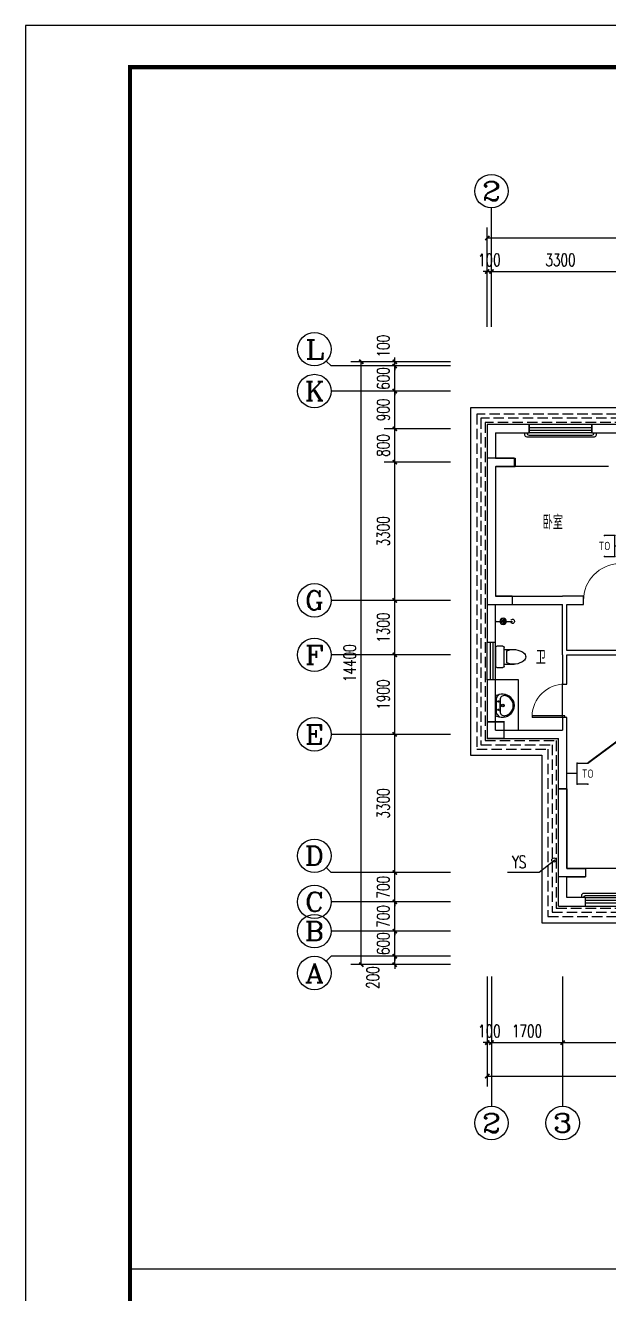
# Model space of a CAD drawing. Extents: x -993182 to -819982, y 169304 to 600104.
# Drawn here: x -904082 to -890149, y 262810 to 293104 of the extents above; entities that cross this region are included whole.
import ezdxf
from ezdxf.enums import TextEntityAlignment as Align

# ---------------------------------------------------------------- set-up
doc = ezdxf.new("R2010")
doc.units = 0
doc.header["$LTSCALE"] = 1000
doc.header["$MEASUREMENT"] = 0
doc.linetypes.add('DASH', pattern=[0.35, 0.25, -0.1])
for name, color, linetype in [('AXIS', 3, 'Continuous'), ('AXIS_TEXT', 7, 'Continuous'), ('DIM_LEAD', 3, 'Continuous'), ('EQUIP-通讯', 3, 'Continuous'), ('PUB_TEXT', 7, 'Continuous'), ('PUB_TITLE', 146, 'Continuous'), ('WALL', 4, 'Continuous'), ('WINDOW', 2, 'Continuous'), ('WIRE-网络', 6, 'TG_TD'), ('家具', 187, 'Continuous'), ('屋面', 139, 'Continuous'), ('栏杆', 169, 'Continuous'), ('表格', 157, 'Continuous'), ('面层', 215, 'Continuous')]:
    doc.layers.add(name, color=color, linetype=linetype)
doc.styles.add('_TCH_AXIS', font='COMPLEX', dxfattribs={"bigfont": 'GBCBIG'})
doc.styles.add('_TCH_DIM', font='SIMPLEX', dxfattribs={"bigfont": 'GBCBIG'})
doc.styles.add('_TCH_DIM_T3', font='SIMPLEX', dxfattribs={"width": 0.705882, "bigfont": 'GBCBIG'})
doc.styles.add('_TEL_ATTDEF', font='GBENOR', dxfattribs={"width": 0.8, "height": 3, "bigfont": 'GBCBIG'})
doc.styles.add('_TEL_DIM', font='ICED', dxfattribs={"width": 0.8, "height": 3.5, "bigfont": 'BZHZ'})
doc.styles.add('COMPLEX', font='COMPLEX')
doc.styles.get("Standard").update_dxf_attribs({"font": 'gbenor.shx', "bigfont": 'gbcbig.shx'})
doc.styles.add('TG_LINETYPE', font='ICED', dxfattribs={"width": 0.8, "height": 2, "bigfont": 'BZHZ'})
doc.linetypes.add('TG_TD', pattern='A,1,-0.45,["TD",TG_LINETYPE,S=0.1,R=0,X=-0.38,Y=-0.1],0', length=1.45)
doc.linetypes.add('TG_TD+TV', pattern='A,1,-0.9,["TD+TV",TG_LINETYPE,S=0.1,R=0,X=-0.82,Y=-0.1],0', length=1.9)
doc.dimstyles.new('_TCH_ARCH&&100', dxfattribs={"dimtxt": 297.5, "dimasz": 100, "dimexe": 250, "dimexo": 300, "dimgap": 126.25, "dimtad": 1, "dimdec": 0, "dimzin": 0, "dimdsep": 46, "dimtxsty": '_TCH_DIM_T3', "dimblk": 'ARCHTICK', "dimcen": 0.09, "dimclrt": 7, "dimazin": 2, "dimtfac": 1, "dimtdec": 0, "dimtix": 1, "dimtmove": 2, "dimatfit": 3, "dimfxl": 0, "dimtolj": 1, "dimtzin": 0, "dimarcsym": 0})

# ---------------------------------------------------------------- blocks, each defined once
blk = doc.blocks.new('A$C6A1B0631')
at = {"layer": '家具'}
for p, q in [((0, 527), (0, 667)), ((30, 697), (470, 697)), ((500, 667), (500, 527)), ((470, 497), (30, 497)), ((80, 497), (80, 267)), ((390, 437), (110, 437)), ((420, 497), (420, 267))]:
    blk.add_line(p, q, dxfattribs=at)
for centre, radius, start, end in [((30, 667), 30, 90, 180), ((470, 667), 30, 0, 90), ((30, 527), 30, 180, 270), ((477, 284), 398, 157.4505, 216.6381), ((23, 284), 398, 323.3619, 22.5495), ((470, 527), 30, 270, 0), ((250, 108), 110, 213.4509, 326.5491)]:
    blk.add_arc(centre, radius, start, end, dxfattribs=at)
blk = doc.blocks.new('M_E6')
for p, q in [((-240, 0), (-270, -79)), ((240, 0), (-240, 0)), ((-237, 0), (239, 0)), ((240, 0), (270, -79)), ((-213, -36), (-271, -91)), ((-179, -23), (181, -23)), ((141, -105), (-141, -105)), ((-141, -105), (141, -105)), ((217, -37), (274, -95))]:
    blk.add_line(p, q)
for centre, radius in [((-99, -65), 16.3), ((2, -172), 31.6), ((2, -172), 23), ((101, -65), 16.3)]:
    blk.add_circle(centre, radius)
for centre, radius, start, end in [((28, -152), 307, 166.1751, 244.7296), ((-141, -205), 100, 90, 190.5602), ((0, -179), 243, 190.5602, 349.4398), ((-179, -73), 50, 90, 133.181), ((-28, -152), 307, 297.0639, 13.8249), ((141, -205), 100, 349.4398, 90), ((181, -73), 50, 44.5607, 90), ((0, -201), 250, 245.8071, 296.4628), ((28, -152), 307, 266.589, 266.5936)]:
    blk.add_arc(centre, radius, start, end)
at = {"width": 0.8, "flags": 9}
for tag in ['XSIZE', 'YSIZE']:
    blk.add_attdef(tag, (0, 0), '', height=0.5, dxfattribs=at)
blk = doc.blocks.new('$lvtry$00000168')
at = {"color": 0}
blk.add_line((0, 0), (0, -395), dxfattribs=at)
blk.add_arc((0, -395), 50, 121.0332, 58.9668, dxfattribs=at)
for p in [(0, 0), (0, -223)]:
    blk.add_point(p, dxfattribs=at)
blk = doc.blocks.new('$lvtry$00000171')
for p, q in [((-74, 11), (-11, 74)), ((-70, -27), (27, 70)), ((-53, -53), (53, 53)), ((-27, -70), (70, 27)), ((11, -74), (74, -11))]:
    blk.add_line(p, q)
blk.add_circle((0, 0), 75)
blk.add_point((0, 0))
blk = doc.blocks.new('A$C6BE329BC')
at = {"layer": '家具', "rotation": 180}
blk.add_blockref('$lvtry$00000171', (75, 271), dxfattribs=at)
at = {"layer": '家具'}
blk.add_blockref('$lvtry$00000168', (75, 445), dxfattribs=at)
blk = doc.blocks.new('TRHH')
at = {"color": 6}
for centre in [(-249202, -461390), (-233616, -461390), (-252617, -471151), (-230201, -471151), (-244307, -473179), (-238511, -473179)]:
    blk.add_circle(centre, 50, dxfattribs=at)
blk = doc.blocks.new('q5')
at = {"color": 3, "const_width": 35}
for points in [[(-521392, -558044), (-521392, -554544)], [(-521392, -554544), (-520742, -554544)], [(-520742, -554544), (-520742, -554744)], [(-521192, -557844), (-521192, -554744)], [(-521192, -554744), (-520742, -554744)], [(-521192, -557844), (-520792, -557844)], [(-520792, -557844), (-520792, -558044)], [(-521392, -558044), (-520792, -558044)], [(-519692, -564544), (-519692, -562444)], [(-519692, -562444), (-519492, -562444)], [(-519492, -564344), (-519492, -562444)], [(-519492, -564344), (-519042, -564344)], [(-519042, -564344), (-519042, -564544)], [(-519692, -564544), (-519042, -564544)]]:
    blk.add_lwpolyline(points, dxfattribs=at)
blk.add_lwpolyline([(-520992, -561244), (-520992, -560844), (-521392, -560844), (-521392, -561244)], close=True, dxfattribs=at)
blk = doc.blocks.new('trh')
at = {"layer": 'DIM_LEAD'}
for p, q in [((-252592, -471153), (-252970, -471451)), ((-252970, -471451), (-253724, -471451))]:
    blk.add_line(p, q, dxfattribs=at)
at = {"layer": 'DIM_LEAD', "color": 7, "style": '_TCH_DIM', "width": 0.705882}
blk.add_text('YS', height=297.5, dxfattribs=at).set_placement((-253619, -471346))
blk = doc.blocks.new('$DorLib2D$00000001')
for p, q in [((0.45, 0.975), (0.5, 0.975)), ((0.45, 0), (0.45, 0.975)), ((0.5, 0), (0.5, 0.975)), ((0.5, 0), (0.45, 0))]:
    blk.add_line(p, q)
at = {"lineweight": 13}
blk.add_arc((0.475, 0), 0.975, 91.4693, 180, dxfattribs=at)
blk = doc.blocks.new('$WINLIB2D$00000001')
at = {"color": 0}
for points in [[(-0.5, 0.5), (-0.5, -0.5)], [(-0.5, 0.5), (0.5, 0.5)], [(0.5, -0.5), (0.5, 0.5)], [(0.5, 0.167), (-0.5, 0.167)], [(0.5, -0.167), (-0.5, -0.167)], [(-0.5, -0.5), (0.5, -0.5)]]:
    blk.add_lwpolyline(points, dxfattribs=at)
blk = doc.blocks.new('_AXISO')
blk.add_circle((0, 0), 0.5)
at = {"layer": 'AXIS_TEXT', "style": 'COMPLEX', "width": 1.041667}
blk.add_attdef('A', text='', height=0.56, dxfattribs=at).set_placement((-0.25, -0.28), (0.25, -0.28), align=Align.FIT)
blk = doc.blocks.new('_ArchTick')
at = {"color": 0, "linetype": 'ByBlock', "const_width": 0.4}
blk.add_lwpolyline([(-0.5, -0.5), (0.5, 0.5)], dxfattribs=at)
blk = doc.blocks.new('*D485')
at = {"layer": 'AXIS', "color": 0, "lineweight": -2}
for p, q in [((-255086, -459251), (-257468, -459251)), ((-257218, -473651), (-257218, -459251)), ((-255086, -473651), (-257468, -473651))]:
    blk.add_line(p, q, dxfattribs=at)
at = {"layer": 'Defpoints', "color": 0}
for p in [(-257218, -459251), (-254786, -459251), (-254786, -473651)]:
    blk.add_point(p, dxfattribs=at)
at = {"layer": 'AXIS', "color": 0, "lineweight": -2, "xscale": 100, "yscale": 100, "zscale": 100}
for p, rotation in [((-257218, -459251), 90), ((-257218, -473651), 270)]:
    blk.add_blockref('_ArchTick', p, dxfattribs=dict(at, rotation=rotation))
at = {"layer": 'AXIS', "color": 7, "insert": (-257493, -466451), "char_height": 297.5, "attachment_point": 5, "rotation": 90, "style": '_TCH_DIM_T3'}
blk.add_mtext('\\A1;14400', dxfattribs=at)
blk = doc.blocks.new('*D486')
at = {"layer": 'AXIS', "color": 0, "lineweight": -2}
for p, q in [((-255086, -473451), (-256668, -473451)), ((-256418, -473451), (-256418, -473351)), ((-256418, -473651), (-256418, -473451)), ((-255086, -473651), (-256668, -473651)), ((-256418, -473651), (-256418, -473751))]:
    blk.add_line(p, q, dxfattribs=at)
at = {"layer": 'Defpoints', "color": 0}
for p in [(-256418, -473451), (-254786, -473451), (-254786, -473651)]:
    blk.add_point(p, dxfattribs=at)
at = {"layer": 'AXIS', "color": 0, "lineweight": -2, "xscale": 100, "yscale": 100, "zscale": 100}
for p, rotation in [((-256418, -473451), 270), ((-256418, -473651), 90)]:
    blk.add_blockref('_ArchTick', p, dxfattribs=dict(at, rotation=rotation))
at = {"layer": 'AXIS', "color": 7, "insert": (-256941, -473960), "char_height": 297.5, "attachment_point": 5, "rotation": 90, "style": '_TCH_DIM_T3'}
blk.add_mtext('\\A1;200', dxfattribs=at)
blk = doc.blocks.new('*D487')
at = {"layer": 'AXIS', "color": 0, "lineweight": -2}
for p, q in [((-255086, -472851), (-256668, -472851)), ((-256418, -472851), (-256418, -472751)), ((-256418, -473451), (-256418, -472851)), ((-255086, -473451), (-256668, -473451)), ((-256418, -473451), (-256418, -473551))]:
    blk.add_line(p, q, dxfattribs=at)
at = {"layer": 'Defpoints', "color": 0}
for p in [(-256418, -472851), (-254786, -472851), (-254786, -473451)]:
    blk.add_point(p, dxfattribs=at)
at = {"layer": 'AXIS', "color": 0, "lineweight": -2, "xscale": 100, "yscale": 100, "zscale": 100}
for p, rotation in [((-256418, -472851), 270), ((-256418, -473451), 90)]:
    blk.add_blockref('_ArchTick', p, dxfattribs=dict(at, rotation=rotation))
at = {"layer": 'AXIS', "color": 7, "insert": (-256693, -473151), "char_height": 297.5, "attachment_point": 5, "rotation": 90, "style": '_TCH_DIM_T3'}
blk.add_mtext('\\A1;600', dxfattribs=at)
blk = doc.blocks.new('*D488')
at = {"layer": 'AXIS', "color": 0, "lineweight": -2}
for p, q in [((-255086, -472151), (-256668, -472151)), ((-256418, -472151), (-256418, -472051)), ((-256418, -472851), (-256418, -472151)), ((-255086, -472851), (-256668, -472851)), ((-256418, -472851), (-256418, -472951))]:
    blk.add_line(p, q, dxfattribs=at)
at = {"layer": 'Defpoints', "color": 0}
for p in [(-256418, -472151), (-254786, -472151), (-254786, -472851)]:
    blk.add_point(p, dxfattribs=at)
at = {"layer": 'AXIS', "color": 0, "lineweight": -2, "xscale": 100, "yscale": 100, "zscale": 100}
for p, rotation in [((-256418, -472151), 270), ((-256418, -472851), 90)]:
    blk.add_blockref('_ArchTick', p, dxfattribs=dict(at, rotation=rotation))
at = {"layer": 'AXIS', "color": 7, "insert": (-256693, -472501), "char_height": 297.5, "attachment_point": 5, "rotation": 90, "style": '_TCH_DIM_T3'}
blk.add_mtext('\\A1;700', dxfattribs=at)
blk = doc.blocks.new('*D489')
at = {"layer": 'AXIS', "color": 0, "lineweight": -2}
for p, q in [((-256418, -471451), (-256418, -471351)), ((-255086, -471451), (-256668, -471451)), ((-256418, -472151), (-256418, -471451)), ((-255086, -472151), (-256668, -472151)), ((-256418, -472151), (-256418, -472251))]:
    blk.add_line(p, q, dxfattribs=at)
at = {"layer": 'Defpoints', "color": 0}
for p in [(-256418, -471451), (-254786, -471451), (-254786, -472151)]:
    blk.add_point(p, dxfattribs=at)
at = {"layer": 'AXIS', "color": 0, "lineweight": -2, "xscale": 100, "yscale": 100, "zscale": 100}
for p, rotation in [((-256418, -471451), 270), ((-256418, -472151), 90)]:
    blk.add_blockref('_ArchTick', p, dxfattribs=dict(at, rotation=rotation))
at = {"layer": 'AXIS', "color": 7, "insert": (-256693, -471801), "char_height": 297.5, "attachment_point": 5, "rotation": 90, "style": '_TCH_DIM_T3'}
blk.add_mtext('\\A1;700', dxfattribs=at)
blk = doc.blocks.new('*D490')
at = {"layer": 'AXIS', "color": 0, "lineweight": -2}
for p, q in [((-255086, -468151), (-256668, -468151)), ((-256418, -471451), (-256418, -468151)), ((-255086, -471451), (-256668, -471451))]:
    blk.add_line(p, q, dxfattribs=at)
at = {"layer": 'Defpoints', "color": 0}
for p in [(-256418, -468151), (-254786, -468151), (-254786, -471451)]:
    blk.add_point(p, dxfattribs=at)
at = {"layer": 'AXIS', "color": 0, "lineweight": -2, "xscale": 100, "yscale": 100, "zscale": 100}
for p, rotation in [((-256418, -468151), 90), ((-256418, -471451), 270)]:
    blk.add_blockref('_ArchTick', p, dxfattribs=dict(at, rotation=rotation))
at = {"layer": 'AXIS', "color": 7, "insert": (-256693, -469801), "char_height": 297.5, "attachment_point": 5, "rotation": 90, "style": '_TCH_DIM_T3'}
blk.add_mtext('\\A1;3300', dxfattribs=at)
blk = doc.blocks.new('*D491')
at = {"layer": 'AXIS', "color": 0, "lineweight": -2}
for p, q in [((-255086, -466251), (-256668, -466251)), ((-256418, -468151), (-256418, -466251)), ((-255086, -468151), (-256668, -468151))]:
    blk.add_line(p, q, dxfattribs=at)
at = {"layer": 'Defpoints', "color": 0}
for p in [(-256418, -466251), (-254786, -466251), (-254786, -468151)]:
    blk.add_point(p, dxfattribs=at)
at = {"layer": 'AXIS', "color": 0, "lineweight": -2, "xscale": 100, "yscale": 100, "zscale": 100}
for p, rotation in [((-256418, -466251), 90), ((-256418, -468151), 270)]:
    blk.add_blockref('_ArchTick', p, dxfattribs=dict(at, rotation=rotation))
at = {"layer": 'AXIS', "color": 7, "insert": (-256693, -467201), "char_height": 297.5, "attachment_point": 5, "rotation": 90, "style": '_TCH_DIM_T3'}
blk.add_mtext('\\A1;1900', dxfattribs=at)
blk = doc.blocks.new('*D492')
at = {"layer": 'AXIS', "color": 0, "lineweight": -2}
for p, q in [((-255086, -464951), (-256668, -464951)), ((-256418, -466251), (-256418, -464951)), ((-255086, -466251), (-256668, -466251))]:
    blk.add_line(p, q, dxfattribs=at)
at = {"layer": 'Defpoints', "color": 0}
for p in [(-256418, -464951), (-254786, -464951), (-254786, -466251)]:
    blk.add_point(p, dxfattribs=at)
at = {"layer": 'AXIS', "color": 0, "lineweight": -2, "xscale": 100, "yscale": 100, "zscale": 100}
for p, rotation in [((-256418, -464951), 90), ((-256418, -466251), 270)]:
    blk.add_blockref('_ArchTick', p, dxfattribs=dict(at, rotation=rotation))
at = {"layer": 'AXIS', "color": 7, "insert": (-256693, -465601), "char_height": 297.5, "attachment_point": 5, "rotation": 90, "style": '_TCH_DIM_T3'}
blk.add_mtext('\\A1;1300', dxfattribs=at)
blk = doc.blocks.new('*D493')
at = {"layer": 'AXIS', "color": 0, "lineweight": -2}
for p, q in [((-255086, -461651), (-256668, -461651)), ((-256418, -464951), (-256418, -461651)), ((-255086, -464951), (-256668, -464951))]:
    blk.add_line(p, q, dxfattribs=at)
at = {"layer": 'Defpoints', "color": 0}
for p in [(-256418, -461651), (-254786, -461651), (-254786, -464951)]:
    blk.add_point(p, dxfattribs=at)
at = {"layer": 'AXIS', "color": 0, "lineweight": -2, "xscale": 100, "yscale": 100, "zscale": 100}
for p, rotation in [((-256418, -461651), 90), ((-256418, -464951), 270)]:
    blk.add_blockref('_ArchTick', p, dxfattribs=dict(at, rotation=rotation))
at = {"layer": 'AXIS', "color": 7, "insert": (-256693, -463301), "char_height": 297.5, "attachment_point": 5, "rotation": 90, "style": '_TCH_DIM_T3'}
blk.add_mtext('\\A1;3300', dxfattribs=at)
blk = doc.blocks.new('*D494')
at = {"layer": 'AXIS', "color": 0, "lineweight": -2}
for p, q in [((-255086, -460851), (-256668, -460851)), ((-256418, -461651), (-256418, -460851)), ((-255086, -461651), (-256668, -461651))]:
    blk.add_line(p, q, dxfattribs=at)
at = {"layer": 'Defpoints', "color": 0}
for p in [(-256418, -460851), (-254786, -460851), (-254786, -461651)]:
    blk.add_point(p, dxfattribs=at)
at = {"layer": 'AXIS', "color": 0, "lineweight": -2, "xscale": 100, "yscale": 100, "zscale": 100}
for p, rotation in [((-256418, -460851), 90), ((-256418, -461651), 270)]:
    blk.add_blockref('_ArchTick', p, dxfattribs=dict(at, rotation=rotation))
at = {"layer": 'AXIS', "color": 7, "insert": (-256693, -461251), "char_height": 297.5, "attachment_point": 5, "rotation": 90, "style": '_TCH_DIM_T3'}
blk.add_mtext('\\A1;800', dxfattribs=at)
blk = doc.blocks.new('*D495')
at = {"layer": 'AXIS', "color": 0, "lineweight": -2}
for p, q in [((-255086, -459951), (-256668, -459951)), ((-256418, -460851), (-256418, -459951)), ((-255086, -460851), (-256668, -460851))]:
    blk.add_line(p, q, dxfattribs=at)
at = {"layer": 'Defpoints', "color": 0}
for p in [(-256418, -459951), (-254786, -459951), (-254786, -460851)]:
    blk.add_point(p, dxfattribs=at)
at = {"layer": 'AXIS', "color": 0, "lineweight": -2, "xscale": 100, "yscale": 100, "zscale": 100}
for p, rotation in [((-256418, -459951), 90), ((-256418, -460851), 270)]:
    blk.add_blockref('_ArchTick', p, dxfattribs=dict(at, rotation=rotation))
at = {"layer": 'AXIS', "color": 7, "insert": (-256693, -460401), "char_height": 297.5, "attachment_point": 5, "rotation": 90, "style": '_TCH_DIM_T3'}
blk.add_mtext('\\A1;900', dxfattribs=at)
blk = doc.blocks.new('*D496')
at = {"layer": 'AXIS', "color": 0, "lineweight": -2}
for p, q in [((-256418, -459351), (-256418, -459251)), ((-255086, -459351), (-256668, -459351)), ((-256418, -459951), (-256418, -459351)), ((-255086, -459951), (-256668, -459951)), ((-256418, -459951), (-256418, -460051))]:
    blk.add_line(p, q, dxfattribs=at)
at = {"layer": 'Defpoints', "color": 0}
for p in [(-256418, -459351), (-254786, -459351), (-254786, -459951)]:
    blk.add_point(p, dxfattribs=at)
at = {"layer": 'AXIS', "color": 0, "lineweight": -2, "xscale": 100, "yscale": 100, "zscale": 100}
for p, rotation in [((-256418, -459351), 270), ((-256418, -459951), 90)]:
    blk.add_blockref('_ArchTick', p, dxfattribs=dict(at, rotation=rotation))
at = {"layer": 'AXIS', "color": 7, "insert": (-256693, -459651), "char_height": 297.5, "attachment_point": 5, "rotation": 90, "style": '_TCH_DIM_T3'}
blk.add_mtext('\\A1;600', dxfattribs=at)
blk = doc.blocks.new('*D497')
at = {"layer": 'AXIS', "color": 0, "lineweight": -2}
for p, q in [((-255086, -459251), (-256668, -459251)), ((-256418, -459251), (-256418, -459151)), ((-256418, -459351), (-256418, -459251)), ((-255086, -459351), (-256668, -459351)), ((-256418, -459351), (-256418, -459451))]:
    blk.add_line(p, q, dxfattribs=at)
at = {"layer": 'Defpoints', "color": 0}
for p in [(-256418, -459251), (-254786, -459251), (-254786, -459351)]:
    blk.add_point(p, dxfattribs=at)
at = {"layer": 'AXIS', "color": 0, "lineweight": -2, "xscale": 100, "yscale": 100, "zscale": 100}
for p, rotation in [((-256418, -459251), 270), ((-256418, -459351), 90)]:
    blk.add_blockref('_ArchTick', p, dxfattribs=dict(at, rotation=rotation))
at = {"layer": 'AXIS', "color": 7, "insert": (-256693, -458878), "char_height": 297.5, "attachment_point": 5, "rotation": 90, "style": '_TCH_DIM_T3'}
blk.add_mtext('\\A1;100', dxfattribs=at)
blk = doc.blocks.new('*D498')
at = {"layer": 'AXIS', "color": 0, "lineweight": -2}
for p, q in [((-254209, -458420), (-254209, -456044)), ((-198509, -458420), (-198509, -456044)), ((-254209, -456294), (-198509, -456294))]:
    blk.add_line(p, q, dxfattribs=at)
at = {"layer": 'Defpoints', "color": 0}
for p in [(-198509, -456294), (-254209, -458720), (-198509, -458720)]:
    blk.add_point(p, dxfattribs=at)
at = {"layer": 'AXIS', "color": 0, "lineweight": -2, "xscale": 100, "yscale": 100, "zscale": 100, "rotation": 180}
blk.add_blockref('_ArchTick', (-254209, -456294), dxfattribs=at)
at = {"layer": 'AXIS', "color": 0, "lineweight": -2, "xscale": 100, "yscale": 100, "zscale": 100}
blk.add_blockref('_ArchTick', (-198509, -456294), dxfattribs=at)
at = {"layer": 'AXIS', "color": 7, "insert": (-226359, -456019), "char_height": 297.5, "attachment_point": 5, "style": '_TCH_DIM_T3'}
blk.add_mtext('\\A1;55700', dxfattribs=at)
blk = doc.blocks.new('*D499')
at = {"layer": 'AXIS', "color": 0, "lineweight": -2}
for p, q in [((-254209, -457094), (-254309, -457094)), ((-254209, -458420), (-254209, -456844)), ((-254209, -457094), (-254109, -457094)), ((-254109, -458420), (-254109, -456844)), ((-254109, -457094), (-254009, -457094))]:
    blk.add_line(p, q, dxfattribs=at)
at = {"layer": 'Defpoints', "color": 0}
for p in [(-254109, -457094), (-254209, -458720), (-254109, -458720)]:
    blk.add_point(p, dxfattribs=at)
at = {"layer": 'AXIS', "color": 0, "lineweight": -2, "xscale": 100, "yscale": 100, "zscale": 100}
blk.add_blockref('_ArchTick', (-254209, -457094), dxfattribs=at)
at = {"layer": 'AXIS', "color": 0, "lineweight": -2, "xscale": 100, "yscale": 100, "zscale": 100, "rotation": 180}
blk.add_blockref('_ArchTick', (-254109, -457094), dxfattribs=at)
at = {"layer": 'AXIS', "color": 7, "insert": (-254159, -456819), "char_height": 297.5, "attachment_point": 5, "style": '_TCH_DIM_T3'}
blk.add_mtext('\\A1;100', dxfattribs=at)
blk = doc.blocks.new('*D500')
at = {"layer": 'AXIS', "color": 0, "lineweight": -2}
for p, q in [((-254109, -458420), (-254109, -456844)), ((-254109, -457094), (-250809, -457094)), ((-250809, -458420), (-250809, -456844))]:
    blk.add_line(p, q, dxfattribs=at)
at = {"layer": 'Defpoints', "color": 0}
for p in [(-250809, -457094), (-254109, -458720), (-250809, -458720)]:
    blk.add_point(p, dxfattribs=at)
at = {"layer": 'AXIS', "color": 0, "lineweight": -2, "xscale": 100, "yscale": 100, "zscale": 100, "rotation": 180}
blk.add_blockref('_ArchTick', (-254109, -457094), dxfattribs=at)
at = {"layer": 'AXIS', "color": 0, "lineweight": -2, "xscale": 100, "yscale": 100, "zscale": 100}
blk.add_blockref('_ArchTick', (-250809, -457094), dxfattribs=at)
at = {"layer": 'AXIS', "color": 7, "insert": (-252459, -456819), "char_height": 297.5, "attachment_point": 5, "style": '_TCH_DIM_T3'}
blk.add_mtext('\\A1;3300', dxfattribs=at)
blk = doc.blocks.new('*D522')
at = {"layer": 'AXIS', "color": 0, "lineweight": -2}
for p, q in [((-254209, -473937), (-254209, -476563)), ((-198509, -473937), (-198509, -476563)), ((-254209, -476313), (-198509, -476313))]:
    blk.add_line(p, q, dxfattribs=at)
at = {"layer": 'Defpoints', "color": 0}
for p in [(-254209, -473637), (-198509, -473637), (-198509, -476313)]:
    blk.add_point(p, dxfattribs=at)
at = {"layer": 'AXIS', "color": 0, "lineweight": -2, "xscale": 100, "yscale": 100, "zscale": 100, "rotation": 180}
blk.add_blockref('_ArchTick', (-254209, -476313), dxfattribs=at)
at = {"layer": 'AXIS', "color": 0, "lineweight": -2, "xscale": 100, "yscale": 100, "zscale": 100}
blk.add_blockref('_ArchTick', (-198509, -476313), dxfattribs=at)
at = {"layer": 'AXIS', "color": 7, "insert": (-226359, -476038), "char_height": 297.5, "attachment_point": 5, "style": '_TCH_DIM_T3'}
blk.add_mtext('\\A1;55700', dxfattribs=at)
blk = doc.blocks.new('*D523')
at = {"layer": 'AXIS', "color": 0, "lineweight": -2}
for p, q in [((-254209, -473937), (-254209, -475763)), ((-254109, -473937), (-254109, -475763)), ((-254209, -475513), (-254309, -475513)), ((-254209, -475513), (-254109, -475513)), ((-254109, -475513), (-254009, -475513))]:
    blk.add_line(p, q, dxfattribs=at)
at = {"layer": 'Defpoints', "color": 0}
for p in [(-254209, -473637), (-254109, -473637), (-254109, -475513)]:
    blk.add_point(p, dxfattribs=at)
at = {"layer": 'AXIS', "color": 0, "lineweight": -2, "xscale": 100, "yscale": 100, "zscale": 100}
blk.add_blockref('_ArchTick', (-254209, -475513), dxfattribs=at)
at = {"layer": 'AXIS', "color": 0, "lineweight": -2, "xscale": 100, "yscale": 100, "zscale": 100, "rotation": 180}
blk.add_blockref('_ArchTick', (-254109, -475513), dxfattribs=at)
at = {"layer": 'AXIS', "color": 7, "insert": (-254159, -475238), "char_height": 297.5, "attachment_point": 5, "style": '_TCH_DIM_T3'}
blk.add_mtext('\\A1;100', dxfattribs=at)
blk = doc.blocks.new('*D524')
at = {"layer": 'AXIS', "color": 0, "lineweight": -2}
for p, q in [((-254109, -473937), (-254109, -475763)), ((-252409, -473937), (-252409, -475763)), ((-254109, -475513), (-252409, -475513))]:
    blk.add_line(p, q, dxfattribs=at)
at = {"layer": 'Defpoints', "color": 0}
for p in [(-254109, -473637), (-252409, -473637), (-252409, -475513)]:
    blk.add_point(p, dxfattribs=at)
at = {"layer": 'AXIS', "color": 0, "lineweight": -2, "xscale": 100, "yscale": 100, "zscale": 100, "rotation": 180}
blk.add_blockref('_ArchTick', (-254109, -475513), dxfattribs=at)
at = {"layer": 'AXIS', "color": 0, "lineweight": -2, "xscale": 100, "yscale": 100, "zscale": 100}
blk.add_blockref('_ArchTick', (-252409, -475513), dxfattribs=at)
at = {"layer": 'AXIS', "color": 7, "insert": (-253259, -475238), "char_height": 297.5, "attachment_point": 5, "style": '_TCH_DIM_T3'}
blk.add_mtext('\\A1;1700', dxfattribs=at)
blk = doc.blocks.new('*D525')
at = {"layer": 'AXIS', "color": 0, "lineweight": -2}
for p, q in [((-252409, -473937), (-252409, -475763)), ((-249009, -473937), (-249009, -475763)), ((-252409, -475513), (-249009, -475513))]:
    blk.add_line(p, q, dxfattribs=at)
at = {"layer": 'Defpoints', "color": 0}
for p in [(-252409, -473637), (-249009, -473637), (-249009, -475513)]:
    blk.add_point(p, dxfattribs=at)
at = {"layer": 'AXIS', "color": 0, "lineweight": -2, "xscale": 100, "yscale": 100, "zscale": 100, "rotation": 180}
blk.add_blockref('_ArchTick', (-252409, -475513), dxfattribs=at)
at = {"layer": 'AXIS', "color": 0, "lineweight": -2, "xscale": 100, "yscale": 100, "zscale": 100}
blk.add_blockref('_ArchTick', (-249009, -475513), dxfattribs=at)
at = {"layer": 'AXIS', "color": 7, "insert": (-250709, -475238), "char_height": 297.5, "attachment_point": 5, "style": '_TCH_DIM_T3'}
blk.add_mtext('\\A1;3400', dxfattribs=at)
blk = doc.blocks.new('$equip$00001847')
for p, q in [((-0.5, 0.499), (-0.5, 0.999)), ((0.5, 0.999), (0.5, 0.499)), ((0.5, 0.499), (-0.5, 0.499)), ((0, 0.5), (0, 0))]:
    blk.add_line(p, q)
for p in [(-0.5, 0.999), (0.5, 0.999), (-0.5, 0.499), (0, 0), (0.5, 0.499)]:
    blk.add_point(p)
at = {"color": 7, "style": '_TEL_DIM'}
blk.add_attdef('$TEXT$', text='', height=0.4, dxfattribs=at).set_placement((0, 0.999), align=Align.MIDDLE_CENTER)
at = {"color": 7, "style": '_TEL_DIM', "flags": 1}
blk.add_attdef('A', text='', height=0.00002, dxfattribs=at).set_placement((0, 0), align=Align.MIDDLE_CENTER)
blk = doc.blocks.new('5#、7#楼参照')
at = {"layer": 'AXIS'}
for p, q in [((-254108.8, -457774.7), (-254108.8, -455574.4)), ((-258055.6, -459233.7), (-257938.4, -459350.9)), ((-255432.8, -459350.9), (-257938.4, -459350.9)), ((-255432.8, -459950.9), (-257938.4, -459950.9)), ((-255432.8, -464950.9), (-257938.4, -464950.9)), ((-255432.8, -466250.9), (-257938.4, -466250.9)), ((-255432.8, -468150.9), (-257938.4, -468150.9)), ((-258055.6, -471333.7), (-257938.4, -471450.9)), ((-255432.8, -471450.9), (-257938.4, -471450.9)), ((-255432.8, -472150.9), (-257938.4, -472150.9)), ((-255432.8, -472850.9), (-257938.4, -472850.9)), ((-258055.6, -473568), (-257938.4, -473450.9)), ((-255432.8, -473450.9), (-257938.4, -473450.9)), ((-254108.8, -475591.3), (-254108.8, -477033.5)), ((-252408.8, -475591.3), (-252408.8, -477033.5))]:
    blk.add_line(p, q, dxfattribs=at)
at = {"layer": 'PUB_TITLE'}
blk.add_lwpolyline([(-265242.7, -510615.5), (-181142.7, -510615.5), (-181142.7, -451215.5), (-265242.7, -451215.5)], close=True, dxfattribs=at)
at = {"layer": 'PUB_TITLE', "const_width": 100}
blk.add_lwpolyline([(-262742.7, -509615.5), (-182142.7, -509615.5), (-182142.7, -452215.5), (-262742.7, -452215.5)], close=True, dxfattribs=at)
at = {"layer": 'WALL'}
for p, q in [((-253208.8, -460750.9), (-254208.8, -460750.9)), ((-254208.8, -460750.9), (-254208.8, -461650.9)), ((-253208.8, -460950.9), (-253208.8, -460750.9)), ((-250708.8, -460750.9), (-251708.8, -460750.9)), ((-251708.8, -460750.9), (-251708.8, -460950.9)), ((-254008.8, -460950.9), (-253208.8, -460950.9)), ((-254008.8, -460950.9), (-254008.8, -461550.9)), ((-251708.8, -460950.9), (-250908.8, -460950.9)), ((-254208.8, -461650.9), (-254208.8, -464950.9)), ((-254008.8, -461550.9), (-253539.8, -461550.9)), ((-253539.8, -461550.9), (-253539.8, -461750.9)), ((-254008.8, -461750.9), (-253539.8, -461750.9)), ((-254008.8, -461750.9), (-254008.8, -464850.9)), ((-254208.8, -464950.9), (-254208.8, -465950.9)), ((-254008.8, -464850.9), (-252408.8, -464850.9)), ((-251908.8, -464850.9), (-252408.8, -464850.9)), ((-251908.8, -465050.9), (-251908.8, -464850.9)), ((-254008.8, -465950.9), (-254008.8, -465050.9)), ((-254008.8, -465050.9), (-252408.8, -465050.9)), ((-252408.8, -466250.9), (-252408.8, -465050.9)), ((-252308.8, -466150.9), (-252308.8, -465050.9)), ((-252308.8, -465050.9), (-251908.8, -465050.9)), ((-254208.8, -465950.9), (-254008.8, -465950.9)), ((-250108.8, -466150.9), (-252308.8, -466150.9)), ((-252408.8, -466250.9), (-252408.8, -466950.9)), ((-252308.8, -466250.9), (-250108.8, -466250.9)), ((-252308.8, -466950.9), (-252308.8, -466250.9)), ((-254008.8, -466850.9), (-254208.8, -466850.9)), ((-254208.8, -466850.9), (-254208.8, -468250.9)), ((-254008.8, -468050.9), (-254008.8, -466850.9)), ((-252408.8, -466950.9), (-252308.8, -466950.9)), ((-252308.8, -467750.9), (-252408.8, -467750.9)), ((-252408.8, -467750.9), (-252408.8, -468050.9)), ((-252308.8, -468150.9), (-252308.8, -467750.9)), ((-254208.8, -468250.9), (-252508.8, -468250.9)), ((-254008.8, -468050.9), (-252408.8, -468050.9)), ((-252508.8, -471450.9), (-252508.8, -468250.9)), ((-252308.8, -471350.9), (-252308.8, -468150.9)), ((-252308.8, -471350.9), (-251858.8, -471350.9)), ((-251858.8, -471350.9), (-251858.8, -471550.9)), ((-252508.8, -472250.9), (-252508.8, -471450.9)), ((-252308.8, -472050.9), (-252308.8, -471550.9)), ((-252308.8, -471550.9), (-251858.8, -471550.9)), ((-252508.8, -472250.9), (-251858.8, -472250.9)), ((-251858.8, -472050.9), (-252308.8, -472050.9)), ((-251858.8, -472250.9), (-251858.8, -472050.9))]:
    blk.add_line(p, q, dxfattribs=at)
at = {"layer": 'WINDOW'}
for p, q in [((-251309.8, -461750.9), (-253539.8, -461750.9)), ((-252408.8, -467750.9, 0), (-252408.8, -466950.9, 0)), ((-249758.8, -471350.9), (-251858.8, -471350.9))]:
    blk.add_line(p, q, dxfattribs=at)
at = {"layer": '家具'}
blk.add_lwpolyline([(-254008.8, -468050.9), (-253458.8, -468050.9), (-253458.8, -467150.9), (-253458.8, -466850.9), (-254008.8, -466850.9)], dxfattribs=at)
at = {"layer": '屋面', "color": 190}
blk.add_lwpolyline([(-239558.8, -460650.9), (-243258.8, -460650.9), (-243258.8, -458750.9), (-249508.8, -458750.9), (-249508.8, -460350.9), (-254608.8, -460350.9), (-254608.8, -468650.9), (-252908.8, -468650.9), (-252908.8, -472650.9), (-250158.8, -472650.9), (-250158.8, -474050.9), (-243308.8, -474050.9), (-243308.8, -471950.9), (-239508.8, -471950.9), (-239508.8, -474050.9), (-232658.8, -474050.9), (-232658.8, -472650.9), (-229908.8, -472650.9), (-229908.8, -468650.9), (-228208.8, -468650.9), (-228208.8, -460350.9), (-233308.8, -460350.9), (-233308.8, -458750.9), (-239558.8, -458750.9)], close=True, dxfattribs=at)
at = {"layer": '屋面', "color": 190, "linetype": 'DASH'}
for points in [[(-239408.8, -460800.9), (-243408.8, -460800.9), (-243408.8, -458900.9), (-249358.8, -458900.9), (-249358.8, -460500.9), (-254458.8, -460500.9), (-254458.8, -468500.9), (-252758.8, -468500.9), (-252758.8, -472500.9), (-250008.8, -472500.9), (-250008.8, -473900.9), (-243458.8, -473900.9), (-243458.8, -471800.9), (-239358.8, -471800.9), (-239358.8, -473900.9), (-232808.8, -473900.9), (-232808.8, -472500.9), (-230058.8, -472500.9), (-230058.8, -468500.9), (-228358.8, -468500.9), (-228358.8, -460500.9), (-233458.8, -460500.9), (-233458.8, -458900.9), (-239408.8, -458900.9)], [(-239308.8, -460900.9), (-243508.8, -460900.9), (-243508.8, -459000.9), (-249258.8, -459000.9), (-249258.8, -460600.9), (-254358.8, -460600.9), (-254358.8, -468400.9), (-252658.8, -468400.9), (-252658.8, -472400.9), (-249908.8, -472400.9), (-249908.8, -473800.9), (-243558.8, -473800.9), (-243558.8, -471700.9), (-239258.8, -471700.9), (-239258.8, -473800.9), (-232908.8, -473800.9), (-232908.8, -472400.9), (-230158.8, -472400.9), (-230158.8, -468400.9), (-228458.8, -468400.9), (-228458.8, -460600.9), (-233558.8, -460600.9), (-233558.8, -459000.9), (-239308.8, -459000.9)], [(-239208.8, -461000.9), (-243608.8, -461000.9), (-243608.8, -459100.9), (-249158.8, -459100.9), (-249158.8, -460700.9), (-254258.8, -460700.9), (-254258.8, -468300.9), (-252558.8, -468300.9), (-252558.8, -472300.9), (-249808.8, -472300.9), (-249808.8, -473700.9), (-243658.8, -473700.9), (-243658.8, -471600.9), (-239158.8, -471600.9), (-239158.8, -473700.9), (-233008.8, -473700.9), (-233008.8, -472300.9), (-230258.8, -472300.9), (-230258.8, -468300.9), (-228558.8, -468300.9), (-228558.8, -460700.9), (-233658.8, -460700.9), (-233658.8, -459100.9), (-239208.8, -459100.9)]]:
    blk.add_lwpolyline(points, close=True, dxfattribs=at)
at = {"layer": '栏杆'}
for points in [[(-251608.8, -460950.9), (-251608.8, -461000.9, -0.4142136), (-251658.8, -461050.9), (-253258.8, -461050.9, -0.4142136), (-253308.8, -461000.9), (-253308.8, -460950.9)], [(-253258.8, -460950.9), (-253258.8, -460950.9, 0.4142136), (-253208.8, -461000.9), (-251708.8, -461000.9, 0.4142136), (-251658.8, -460950.9), (-251658.8, -460950.9)], [(-249658.8, -472050.9), (-249658.8, -472000.9, 0.4142136), (-249708.8, -471950.9), (-251908.8, -471950.9, 0.4142136), (-251958.8, -472000.9), (-251958.8, -472050.9)], [(-251908.8, -472050.9), (-251908.8, -472050.9, -0.4142136), (-251858.8, -472000.9), (-249758.8, -472000.9, -0.4142136), (-249708.8, -472050.9), (-249708.8, -472050.9)]]:
    blk.add_lwpolyline(points, format="xyb", dxfattribs=at)
at = {"layer": '表格'}
blk.add_lwpolyline([(-262742.7, -480915.5), (-189142.7, -480915.5)], dxfattribs=at)
at = {"color": 6}
blk.add_blockref('TRHH', (0, 0), dxfattribs=at)
at = {"xscale": -1, "rotation": 90}
blk.add_blockref('A$C6BE329BC', (-253556.5, -465375.9), dxfattribs=at)
at = {"layer": 'AXIS'}
ref = blk.add_blockref('_AXISO', (-254108.8, -455174.4), dxfattribs=dict(at, xscale=800, yscale=800, zscale=800))
ref.add_attrib('A', '2', dxfattribs={"layer": 'AXIS_TEXT', "height": 452.5, "style": '_TCH_AXIS', "width": 1.5}).set_placement((-254335.1, -455400.7), (-253882.5, -455400.7), align=Align.FIT)
ref = blk.add_blockref('_AXISO', (-258338.4, -458950.9), dxfattribs=dict(at, xscale=800, yscale=800, zscale=800))
ref.add_attrib('A', 'L', dxfattribs={"layer": 'AXIS_TEXT', "height": 452.5, "style": '_TCH_AXIS', "width": 1.4}).set_placement((-258564.7, -459177.1), (-258112.2, -459177.1), align=Align.FIT)
ref = blk.add_blockref('_AXISO', (-258338.4, -459950.9), dxfattribs=dict(at, xscale=800, yscale=800, zscale=800))
ref.add_attrib('A', 'K', dxfattribs={"layer": 'AXIS_TEXT', "height": 452.5, "style": '_TCH_AXIS', "width": 1.105263}).set_placement((-258564.7, -460177.1), (-258112.2, -460177.1), align=Align.FIT)
ref = blk.add_blockref('_AXISO', (-258338.4, -464950.9), dxfattribs=dict(at, xscale=800, yscale=800, zscale=800))
ref.add_attrib('A', 'G', dxfattribs={"layer": 'AXIS_TEXT', "height": 452.5, "style": '_TCH_AXIS', "width": 1.166667}).set_placement((-258564.7, -465177.1), (-258112.2, -465177.1), align=Align.FIT)
ref = blk.add_blockref('_AXISO', (-258338.4, -466250.9), dxfattribs=dict(at, xscale=800, yscale=800, zscale=800))
ref.add_attrib('A', 'F', dxfattribs={"layer": 'AXIS_TEXT', "height": 452.5, "style": '_TCH_AXIS', "width": 1.3125}).set_placement((-258564.7, -466477.1), (-258112.2, -466477.1), align=Align.FIT)
ref = blk.add_blockref('_AXISO', (-258338.4, -468150.9), dxfattribs=dict(at, xscale=800, yscale=800, zscale=800))
ref.add_attrib('A', 'E', dxfattribs={"layer": 'AXIS_TEXT', "height": 452.5, "style": '_TCH_AXIS', "width": 1.3125}).set_placement((-258564.7, -468377.1), (-258112.2, -468377.1), align=Align.FIT)
ref = blk.add_blockref('_AXISO', (-258338.4, -471050.9), dxfattribs=dict(at, xscale=800, yscale=800, zscale=800))
ref.add_attrib('A', 'D', dxfattribs={"layer": 'AXIS_TEXT', "height": 452.5, "style": '_TCH_AXIS', "width": 1.235294}).set_placement((-258564.7, -471277.1), (-258112.2, -471277.1), align=Align.FIT)
ref = blk.add_blockref('_AXISO', (-258338.4, -472150.9), dxfattribs=dict(at, xscale=800, yscale=800, zscale=800))
ref.add_attrib('A', 'C', dxfattribs={"layer": 'AXIS_TEXT', "height": 452.5, "style": '_TCH_AXIS', "width": 1.4}).set_placement((-258564.7, -472377.1), (-258112.2, -472377.1), align=Align.FIT)
ref = blk.add_blockref('_AXISO', (-258338.4, -472850.9), dxfattribs=dict(at, xscale=800, yscale=800, zscale=800))
ref.add_attrib('A', 'B', dxfattribs={"layer": 'AXIS_TEXT', "height": 452.5, "style": '_TCH_AXIS', "width": 1.235294}).set_placement((-258564.7, -473077.1), (-258112.2, -473077.1), align=Align.FIT)
ref = blk.add_blockref('_AXISO', (-258338.4, -473850.9), dxfattribs=dict(at, xscale=800, yscale=800, zscale=800))
ref.add_attrib('A', 'A', dxfattribs={"layer": 'AXIS_TEXT', "height": 452.5, "style": '_TCH_AXIS', "width": 1.166667}).set_placement((-258564.7, -474077.1), (-258112.2, -474077.1), align=Align.FIT)
ref = blk.add_blockref('_AXISO', (-254108.8, -477433.5), dxfattribs=dict(at, xscale=800, yscale=800, zscale=800))
ref.add_attrib('A', '2', dxfattribs={"layer": 'AXIS_TEXT', "height": 452.5, "style": '_TCH_AXIS', "width": 1.5}).set_placement((-254335.1, -477659.8), (-253882.5, -477659.8), align=Align.FIT)
ref = blk.add_blockref('_AXISO', (-252408.8, -477433.5), dxfattribs=dict(at, xscale=800, yscale=800, zscale=800))
ref.add_attrib('A', '3', dxfattribs={"layer": 'AXIS_TEXT', "height": 452.5, "style": '_TCH_AXIS', "width": 1.5}).set_placement((-252635.1, -477659.8), (-252182.5, -477659.8), align=Align.FIT)
at = {"layer": 'WINDOW'}
for name, p, xscale, yscale, zscale, rotation in [('$WINLIB2D$00000001', (-252458.8, -460850.9), 1500, 200, 1500, 180), ('$DorLib2D$00000001', (-251458.8, -464950.9), 900, 900, 900, 359.9999999977655), ('$WINLIB2D$00000001', (-254108.8, -466400.9), -900, 200, -900, 270), ('$DorLib2D$00000001', (-252358.8, -467350.9), -800, 800, -800, 90), ('$WINLIB2D$00000001', (-250808.8, -472150.9), 2100, -200, 2100, 359.9999999999843)]:
    blk.add_blockref(name, p, dxfattribs=dict(at, xscale=xscale, yscale=yscale, zscale=zscale, rotation=rotation))
at = {"layer": '家具', "xscale": -1.03000020980835, "yscale": 1.03000020980835, "zscale": 1.029999999998836, "rotation": 90}
blk.add_blockref('A$C6A1B0631', (-253290.7, -466041.4), dxfattribs=at)
at = {"layer": '家具', "rotation": 90}
blk.add_blockref('M_E6', (-254008.8, -467465), dxfattribs=at)
at = {"layer": '面层'}
for name, p in [('trh', (0, 0)), ('q5', (267183.2, 92993.2))]:
    blk.add_blockref(name, p, dxfattribs=at)
at = {"layer": 'AXIS'}
for p1, p2, distance, picture, middle in [((-254208.8, -458720), (-198508.8, -458720), 2425.6, '*D498', (-226358.8, -456019.4)), ((-254208.8, -458720), (-254108.8, -458720), 1625.6, '*D499', (-254158.8, -456819.4)), ((-254108.8, -458720), (-250808.8, -458720), 1625.6, '*D500', (-252458.8, -456819.4)), ((-254785.5, -473650.9), (-254785.5, -459250.9), 2432.9, '*D485', (-257493.4, -466450.9)), ((-254785.5, -459950.9), (-254785.5, -459350.9), 1632.9, '*D496', (-256693.4, -459650.9)), ((-254785.5, -460850.9), (-254785.5, -459950.9), 1632.9, '*D495', (-256693.4, -460400.9)), ((-254785.5, -461650.9), (-254785.5, -460850.9), 1632.9, '*D494', (-256693.4, -461250.9)), ((-254785.5, -464950.9), (-254785.5, -461650.9), 1632.9, '*D493', (-256693.4, -463300.9)), ((-254785.5, -466250.9), (-254785.5, -464950.9), 1632.9, '*D492', (-256693.4, -465600.9)), ((-254785.5, -468150.9), (-254785.5, -466250.9), 1632.9, '*D491', (-256693.4, -467200.9)), ((-254785.5, -471450.9), (-254785.5, -468150.9), 1632.9, '*D490', (-256693.4, -469800.9)), ((-254785.5, -472150.9), (-254785.5, -471450.9), 1632.9, '*D489', (-256693.4, -471800.9)), ((-254785.5, -472850.9), (-254785.5, -472150.9), 1632.9, '*D488', (-256693.4, -472500.9)), ((-254785.5, -473450.9), (-254785.5, -472850.9), 1632.9, '*D487', (-256693.4, -473150.9)), ((-254208.8, -473636.5), (-254108.8, -473636.5), -1877, '*D523', (-254158.8, -475238.5)), ((-254208.8, -473636.5), (-198508.8, -473636.5), -2677, '*D522', (-226358.8, -476038.5)), ((-254108.8, -473636.5), (-252408.8, -473636.5), -1877, '*D524', (-253258.8, -475238.5)), ((-252408.8, -473636.5), (-249008.8, -473636.5), -1877, '*D525', (-250708.8, -475238.5))]:
    dim = blk.add_aligned_dim(p1=p1, p2=p2, distance=distance, dimstyle='_TCH_ARCH&&100', dxfattribs=at)
    dim.commit()
    dim.dimension.update_dxf_attribs({"geometry": picture, "text_midpoint": middle})
for base, p1, p2, picture, middle in [((-256418.4, -459250.9), (-254785.5, -459350.9), (-254785.5, -459250.9), '*D497', (-256693.4, -458877.9)), ((-256418.4, -473450.9), (-254785.5, -473650.9), (-254785.5, -473450.9), '*D486', (-256941, -473959.5))]:
    dim = blk.add_linear_dim(base=base, p1=p1, p2=p2, angle=90, dimstyle='_TCH_ARCH&&100', dxfattribs=at)
    dim.commit()
    dim.dimension.update_dxf_attribs({"geometry": picture, "text_midpoint": middle, "dimtype": 129})

msp = doc.modelspace()

# ---------------------------------------------------------------- linework, layer by layer
at = {"layer": 'WIRE-网络', "linetype": 'TG_TD+TV', "const_width": 45, "elevation": 0}
msp.add_lwpolyline([(-890649, 275480), (-887898, 277519)], dxfattribs=at)

# ---------------------------------------------------------------- block references
at = {"layer": 'EQUIP-通讯'}
ref = msp.add_blockref('$equip$00001847', (-889748, 280668, 0), dxfattribs=dict(at, xscale=-500, yscale=500, zscale=500, rotation=90))
ref.add_attrib('$TEXT$', 'TO', dxfattribs={"layer": '0', "color": 7, "height": 200, "style": '_TEL_ATTDEF'}).set_placement((-890248, 280668, 0), align=Align.MIDDLE_CENTER)
ref = msp.add_blockref('$equip$00001847', (-891148, 275230, 0), dxfattribs=dict(at, xscale=500, yscale=500, zscale=500, rotation=269.9999999999999))
ref.add_attrib('$TEXT$', 'TO', dxfattribs={"layer": '0', "color": 7, "height": 200, "style": '_TEL_ATTDEF'}).set_placement((-890649, 275230, 0), align=Align.MIDDLE_CENTER)
at = {"layer": '面层'}
msp.add_blockref('5#、7#楼参照', (-638840, 744319), dxfattribs=at)

# ---------------------------------------------------------------- texts
at = {"layer": 'PUB_TEXT'}
for s, height, p in [('卧室', 337.6, (-891726, 281065, 0)), ('卫', 338, (-891889, 277842))]:
    msp.add_text(s, height=height, dxfattribs=at).set_placement(p)

doc.saveas('drawing.dxf')
